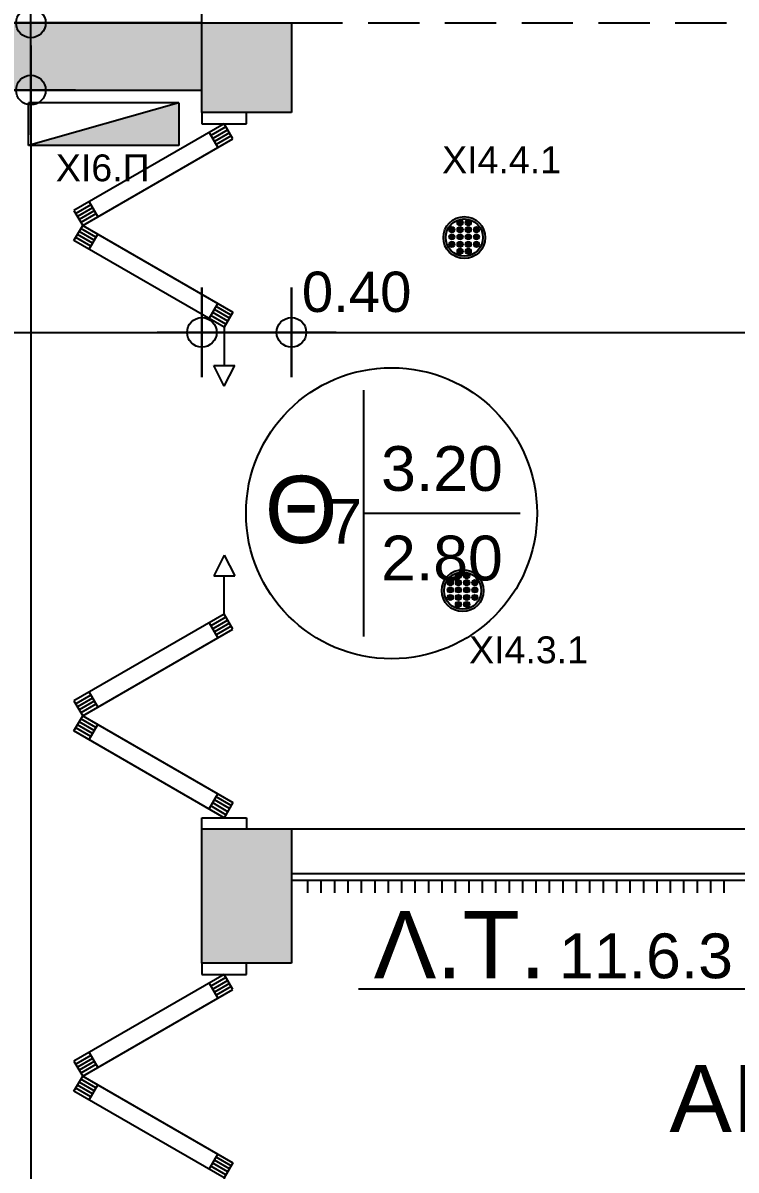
# Model space of a CAD drawing. Header units: metres. Extents: x 0 to 132, y -109 to 310.
# Drawn here: x 21.22 to 24.4, y 20.26 to 25.38 of the extents above; entities that cross this region are included whole.
import ezdxf
from ezdxf.enums import TextEntityAlignment as Align

# ---------------------------------------------------------------- set-up
doc = ezdxf.new("R2010")
doc.units = ezdxf.units.M
doc.header["$LTSCALE"] = 0.036
doc.linetypes.add('HIDDEN', pattern=[9.525, 6.35, -3.175])
doc.layers.get('Defpoints').update_dxf_attribs({"color": 252})
for name, color, linetype in [('arxitektonika', 254, 'Continuous'), ('DIMBLK', 252, 'Continuous'), ('electext', 20, 'Continuous'), ('Epipla', 252, 'Continuous'), ('HLEK-SYMBOL', 3, 'Continuous'), ('HLEK_FL001_SYMBOLS', 230, 'Continuous'), ('Parathira', 252, 'Continuous')]:
    doc.layers.add(name, color=color, linetype=linetype)
doc.styles.add('COMU-N', font='arial.ttf')
doc.styles.get("Standard").update_dxf_attribs({"font": 'arial.ttf'})
doc.styles.add('W4MS2', font='W4MS2.shx')
doc.dimstyles.new('CADWDOT', dxfattribs={"dimscale": 0.1, "dimtxt": 1.8, "dimasz": 0.08, "dimexe": 2, "dimexo": 0, "dimgap": 0.09, "dimtad": 0, "dimrnd": 0.001, "dimzin": 0, "dimdsep": 46, "dimtxsty": 'Standard', "dimblk1": 'ARTDIM', "dimblk2": 'ARTDIM', "dimsah": 1, "dimcen": 0.09, "dimdle": 0.05, "dimse1": 1, "dimse2": 1, "dimadec": 0, "dimazin": 0, "dimtfac": 1, "dimtmove": 0, "dimatfit": 3, "dimldrblk": 'ARTDIM', "dimfxl": 2, "dimtvp": 0.9999, "dimtolj": 1, "dimtzin": 0, "dimarcsym": 0})

# ---------------------------------------------------------------- blocks, each defined once
blk = doc.blocks.new('A$C67234901')
at = {"layer": 'Parathira'}
for p, q in [((0, 0), (0, -0.05)), ((0.2, -0.05), (0.2, 0)), ((0.1, -0.05), (-0.5712, -0.4375)), ((0, -0.05), (0.2, -0.05)), ((0.1388, -0.1171), (0.1, -0.05)), ((0.0329, -0.0888), (0.0716, -0.1559)), ((0.1077, -0.0634), (0.0406, -0.1022)), ((0.1155, -0.0768), (0.0484, -0.1156)), ((0.1232, -0.0903), (0.0561, -0.129)), ((-0.5324, -0.5046), (0.1388, -0.1171)), ((0.131, -0.1037), (0.0639, -0.1424)), ((-0.5041, -0.3988), (-0.4653, -0.4659)), ((-0.5712, -0.4375), (-0.5324, -0.5046)), ((-0.4963, -0.4122), (-0.5634, -0.4509)), ((-0.4886, -0.4256), (-0.5551, -0.464)), ((-0.4808, -0.439), (-0.5479, -0.4778)), ((-0.4731, -0.4524), (-0.5402, -0.4912)), ((-0.5712, -0.5717), (-0.5324, -0.5046)), ((-0.5324, -0.5046), (0.1388, -0.8921)), ((-0.4963, -0.5971), (-0.5634, -0.5583)), ((-0.4886, -0.5836), (-0.5557, -0.5449)), ((-0.4808, -0.5702), (-0.5479, -0.5315)), ((-0.4731, -0.5568), (-0.5402, -0.518)), ((-0.5041, -0.6105), (-0.4653, -0.5434)), ((0.1, -0.9592), (-0.5712, -0.5717)), ((0.0329, -0.9205), (0.0716, -0.8534)), ((0.131, -0.9055), (0.0639, -0.8668)), ((0.1077, -0.9458), (0.0406, -0.9071)), ((0.1155, -0.9324), (0.0484, -0.8936)), ((0.1232, -0.919), (0.0561, -0.8802)), ((0.1388, -0.8921), (0.1, -0.9592)), ((0.1, -0.9592), (0.1, -1.1299)), ((0.1, -1.2229), (0.0535, -1.1299)), ((0.0535, -1.1299), (0.1465, -1.1299)), ((0.1, -1.2229), (0.1465, -1.1299))]:
    blk.add_line(p, q, dxfattribs=at)
blk = doc.blocks.new('A$C17A37DBB')
at = {"layer": 'Parathira'}
for p, q in [((0.1, 1.2229), (0.0535, 1.1299)), ((0.1, 1.2229), (0.1465, 1.1299)), ((0.0535, 1.1299), (0.1465, 1.1299)), ((0.1, 0.9592), (0.1, 1.1299)), ((0.1, 0.9592), (-0.5712, 0.5717)), ((0.1077, 0.9458), (0.0406, 0.9071)), ((0.1155, 0.9324), (0.0484, 0.8936)), ((0.1388, 0.8921), (0.1, 0.9592)), ((-0.5324, 0.5046), (0.1388, 0.8921)), ((0.0329, 0.9205), (0.0716, 0.8534)), ((0.1232, 0.919), (0.0561, 0.8802)), ((0.131, 0.9055), (0.0639, 0.8668)), ((-0.5712, 0.5717), (-0.5324, 0.5046)), ((-0.4963, 0.5971), (-0.5634, 0.5583)), ((-0.4886, 0.5836), (-0.5557, 0.5449)), ((-0.4808, 0.5702), (-0.5479, 0.5315)), ((-0.5041, 0.6105), (-0.4653, 0.5434)), ((-0.4731, 0.5568), (-0.5402, 0.518)), ((-0.5712, 0.4375), (-0.5324, 0.5046)), ((-0.4886, 0.4256), (-0.5557, 0.4643)), ((-0.4808, 0.439), (-0.5479, 0.4778)), ((-0.4731, 0.4524), (-0.5402, 0.4912)), ((-0.5324, 0.5046), (0.1388, 0.1171)), ((-0.5041, 0.3988), (-0.4653, 0.4659)), ((0.1, 0.05), (-0.5712, 0.4375)), ((-0.4963, 0.4122), (-0.5634, 0.4509)), ((0.0329, 0.0888), (0.0716, 0.1559)), ((0.1155, 0.0768), (0.0484, 0.1156)), ((0.1232, 0.0903), (0.0561, 0.129)), ((0.131, 0.1037), (0.0639, 0.1424)), ((0.1388, 0.1171), (0.1, 0.05)), ((0.1077, 0.0634), (0.0406, 0.1022)), ((0, 0.05), (0.2, 0.05)), ((0, 0), (0, 0.05)), ((0.2, 0.05), (0.2, 0))]:
    blk.add_line(p, q, dxfattribs=at)
blk = doc.blocks.new('ARTDIM')
at = {"layer": 'DIMBLK'}
for p, q in [((0, -24.9975), (0, 24.9975)), ((-24.9975, 0), (24.9975, 0))]:
    blk.add_line(p, q, dxfattribs=at)
blk.add_circle((0, 0), 8.25, dxfattribs=at)
blk = doc.blocks.new('*D300')
at = {"layer": 'arxitektonika', "color": 0, "lineweight": -2}
blk.add_line((15.2262, 24.0007), (22.0102, 24.0007), dxfattribs=at)
at = {"layer": 'Defpoints', "color": 0, "transparency": 16777216}
for p in [(15.2182, 25.083), (22.0182, 25.083), (22.0182, 24.0007)]:
    blk.add_point(p, dxfattribs=at)
at = {"layer": 'arxitektonika', "color": 0, "lineweight": -2, "xscale": 0.008, "yscale": 0.008, "zscale": 0.008, "rotation": 180}
blk.add_blockref('ARTDIM', (15.2182, 24.0007), dxfattribs=at)
at = {"layer": 'arxitektonika', "color": 0, "lineweight": -2, "xscale": 0.008, "yscale": 0.008, "zscale": 0.008}
blk.add_blockref('ARTDIM', (22.0182, 24.0007), dxfattribs=at)
at = {"layer": 'arxitektonika', "color": 0, "insert": (18.6182, 24.1807), "char_height": 0.18, "attachment_point": 5}
blk.add_mtext('\\A1;6.80', dxfattribs=at)
blk = doc.blocks.new('*D301')
at = {"layer": 'arxitektonika', "color": 0, "lineweight": -2}
for p, q in [((22.0262, 24.0007), (22.4102, 24.0007)), ((22.4182, 24.0007), (22.9927, 24.0007))]:
    blk.add_line(p, q, dxfattribs=at)
at = {"layer": 'Defpoints', "color": 0, "transparency": 16777216}
for p in [(22.0182, 25.083), (22.4182, 25.083), (22.4182, 24.0007)]:
    blk.add_point(p, dxfattribs=at)
at = {"layer": 'arxitektonika', "color": 0, "lineweight": -2, "xscale": 0.008, "yscale": 0.008, "zscale": 0.008, "rotation": 180}
blk.add_blockref('ARTDIM', (22.0182, 24.0007), dxfattribs=at)
at = {"layer": 'arxitektonika', "color": 0, "lineweight": -2, "xscale": 0.008, "yscale": 0.008, "zscale": 0.008}
blk.add_blockref('ARTDIM', (22.4182, 24.0007), dxfattribs=at)
at = {"layer": 'arxitektonika', "color": 0, "insert": (22.7095, 24.1807), "char_height": 0.18, "attachment_point": 5}
blk.add_mtext('\\A1;0.40', dxfattribs=at)
blk = doc.blocks.new('*D302')
at = {"layer": 'arxitektonika', "color": 0, "lineweight": -2}
for p, q in [((21.2544, 25.383), (21.2544, 25.9576)), ((21.2544, 25.091), (21.2544, 25.375))]:
    blk.add_line(p, q, dxfattribs=at)
at = {"layer": 'Defpoints', "color": 0, "transparency": 16777216}
for p in [(21.2544, 25.383), (21.4792, 25.383), (21.4792, 25.083)]:
    blk.add_point(p, dxfattribs=at)
at = {"layer": 'arxitektonika', "color": 0, "lineweight": -2, "xscale": 0.008, "yscale": 0.008, "zscale": 0.008}
for p, rotation in [((21.2544, 25.383), 90), ((21.2544, 25.083), 270)]:
    blk.add_blockref('ARTDIM', p, dxfattribs=dict(at, rotation=rotation))
at = {"layer": 'arxitektonika', "color": 0, "insert": (21.0745, 25.6743), "char_height": 0.18, "attachment_point": 5, "rotation": 90}
blk.add_mtext('\\A1;0.30', dxfattribs=at)
blk = doc.blocks.new('*D303')
at = {"layer": 'arxitektonika', "color": 0, "lineweight": -2}
blk.add_line((21.2544, 25.075), (21.2544, 17.891), dxfattribs=at)
at = {"layer": 'Defpoints', "color": 0, "transparency": 16777216}
for p in [(20.7292, 25.083), (20.6292, 17.883), (21.2544, 17.883)]:
    blk.add_point(p, dxfattribs=at)
at = {"layer": 'arxitektonika', "color": 0, "lineweight": -2, "xscale": 0.008, "yscale": 0.008, "zscale": 0.008}
for p, rotation in [((21.2544, 25.083), 90), ((21.2544, 17.883), 270)]:
    blk.add_blockref('ARTDIM', p, dxfattribs=dict(at, rotation=rotation))
at = {"layer": 'arxitektonika', "color": 0, "insert": (21.0745, 21.483), "char_height": 0.18, "attachment_point": 5, "rotation": 90}
blk.add_mtext('\\A1;7.20', dxfattribs=at)
blk = doc.blocks.new('*D211')
at = {"layer": 'arxitektonika', "color": 0, "lineweight": -2}
blk.add_line((22.4262, 24.0007), (29.4102, 24.0007), dxfattribs=at)
at = {"layer": 'Defpoints', "color": 0, "transparency": 16777216}
for p in [(22.4182, 24.983), (29.4182, 24.983), (29.4182, 24.0007)]:
    blk.add_point(p, dxfattribs=at)
at = {"layer": 'arxitektonika', "color": 0, "lineweight": -2, "xscale": 0.008, "yscale": 0.008, "zscale": 0.008, "rotation": 180}
blk.add_blockref('ARTDIM', (22.4182, 24.0007), dxfattribs=at)
at = {"layer": 'arxitektonika', "color": 0, "lineweight": -2, "xscale": 0.008, "yscale": 0.008, "zscale": 0.008}
blk.add_blockref('ARTDIM', (29.4182, 24.0007), dxfattribs=at)
at = {"layer": 'arxitektonika', "color": 0, "insert": (25.9182, 24.1807), "char_height": 0.18, "attachment_point": 5}
blk.add_mtext('\\A1;7.00', dxfattribs=at)
blk = doc.blocks.new('A$C0FDF5983')
at = {"layer": 'Epipla'}
for p, q in [((3.6, 0.0699), (0.4, 0.0699)), ((0.4719, 0.0699), (0.4719, 0.0147)), ((0.5319, 0.0699), (0.5319, 0.0147)), ((0.5919, 0.0699), (0.5919, 0.0147)), ((0.6519, 0.0699), (0.6519, 0.0147)), ((0.7119, 0.0699), (0.7119, 0.0147)), ((0.7719, 0.0699), (0.7719, 0.0147)), ((0.8319, 0.0699), (0.8319, 0.0147)), ((0.8919, 0.0699), (0.8919, 0.0147)), ((0.9519, 0.0699), (0.9519, 0.0147)), ((1.0119, 0.0699), (1.0119, 0.0147)), ((1.0719, 0.0699), (1.0719, 0.0147)), ((1.1319, 0.0699), (1.1319, 0.0147)), ((1.1919, 0.0699), (1.1919, 0.0147)), ((1.2519, 0.0699), (1.2519, 0.0147)), ((1.3119, 0.0699), (1.3119, 0.0147)), ((1.3719, 0.0699), (1.3719, 0.0147)), ((1.4319, 0.0699), (1.4319, 0.0147)), ((1.4919, 0.0699), (1.4919, 0.0147)), ((1.5519, 0.0699), (1.5519, 0.0147)), ((1.6119, 0.0699), (1.6119, 0.0147)), ((1.6719, 0.0699), (1.6719, 0.0147)), ((1.7319, 0.0699), (1.7319, 0.0147)), ((1.7919, 0.0699), (1.7919, 0.0147)), ((1.8519, 0.0699), (1.8519, 0.0147)), ((1.9119, 0.0699), (1.9119, 0.0147)), ((1.9719, 0.0699), (1.9719, 0.0147)), ((2.0319, 0.0699), (2.0319, 0.0147)), ((2.0919, 0.0699), (2.0919, 0.0147)), ((2.1519, 0.0699), (2.1519, 0.0147)), ((2.2119, 0.0699), (2.2119, 0.0147)), ((2.2719, 0.0699), (2.2719, 0.0147)), ((2.3319, 0.0699), (2.3319, 0.0147))]:
    blk.add_line(p, q, dxfattribs=at)
blk = doc.blocks.new('gJ6_a28')
at = {"layer": 'HLEK-SYMBOL', "color": 0, "linetype": 'Continuous'}
for p, q in [((-0.67, 0), (-0.67, 0.19)), ((-0.67, 0.19), (0, 0.19)), ((-0.67, 0), (0, 0.19)), ((0, 0.19), (0, 0)), ((-0.67, 0), (0, 0))]:
    blk.add_line(p, q, dxfattribs=at)
at = {"layer": 'HLEK-SYMBOL', "color": 0}
blk.add_solid([(-0.67, 0.19), (0, 0.19), (-0.67, 0)], dxfattribs=at)
at = {"layer": 'HLEK-SYMBOL', "color": 0, "style": 'W4MS2', "flags": 8}
blk.add_attdef('NODE_NUMBER', (0.018, 0.0914), '', height=0.1, dxfattribs=at)
blk.add_attdef('NODE_NUMBER', (0.018, 0.0914), '', height=0.1, dxfattribs=at)
blk = doc.blocks.new('led downlight 26W xoneyto 18cm')
at = {"layer": 'HLEK_FL001_SYMBOLS'}
h = blk.add_hatch(color=256, dxfattribs=at)
h.paths.add_polyline_path([(45.0105, 62.6523, 1), (45.1976, 62.6523, 1)])
h.paths.add_polyline_path([(45.1872, 62.6523, 1), (45.0209, 62.6523, 1)], flags=16)
at = {"layer": 'HLEK_FL001_SYMBOLS', "linetype": 'Continuous', "lineweight": 0}
h = blk.add_hatch(color=11, dxfattribs=at)
h.dxf.hatch_style = 1
h.paths.add_polyline_path([(45.0985, 62.7188, 1), (45.0716, 62.7188, 1)])
h = blk.add_hatch(color=11, dxfattribs=at)
h.dxf.hatch_style = 1
h.paths.add_polyline_path([(45.1355, 62.7188, 1), (45.1087, 62.7188, 1)])
h = blk.add_hatch(color=11, dxfattribs=at)
h.dxf.hatch_style = 1
h.paths.add_polyline_path([(45.062, 62.688, 1), (45.0351, 62.688, 1)])
h = blk.add_hatch(color=11, dxfattribs=at)
h.dxf.hatch_style = 1
h.paths.add_polyline_path([(45.062, 62.6556, 1), (45.0351, 62.6556, 1)])
h = blk.add_hatch(color=11, dxfattribs=at)
h.dxf.hatch_style = 1
h.paths.add_polyline_path([(45.0985, 62.688, 1), (45.0716, 62.688, 1)])
h = blk.add_hatch(color=11, dxfattribs=at)
h.dxf.hatch_style = 1
h.paths.add_polyline_path([(45.0985, 62.6556, 1), (45.0716, 62.6556, 1)])
h = blk.add_hatch(color=11, dxfattribs=at)
h.dxf.hatch_style = 1
h.paths.add_polyline_path([(45.1355, 62.688, 1), (45.1087, 62.688, 1)])
h = blk.add_hatch(color=11, dxfattribs=at)
h.dxf.hatch_style = 1
h.paths.add_polyline_path([(45.1355, 62.6556, 1), (45.1087, 62.6556, 1)])
h = blk.add_hatch(color=11, dxfattribs=at)
h.dxf.hatch_style = 1
h.paths.add_polyline_path([(45.172, 62.688, 1), (45.1452, 62.688, 1)])
h = blk.add_hatch(color=11, dxfattribs=at)
h.dxf.hatch_style = 1
h.paths.add_polyline_path([(45.172, 62.6556, 1), (45.1452, 62.6556, 1)])
h = blk.add_hatch(color=11, dxfattribs=at)
h.dxf.hatch_style = 1
h.paths.add_polyline_path([(45.062, 62.6219, 1), (45.0351, 62.6219, 1)])
h = blk.add_hatch(color=11, dxfattribs=at)
h.dxf.hatch_style = 1
h.paths.add_polyline_path([(45.0985, 62.6219, 1), (45.0716, 62.6219, 1)])
h = blk.add_hatch(color=11, dxfattribs=at)
h.dxf.hatch_style = 1
h.paths.add_polyline_path([(45.1355, 62.6219, 1), (45.1087, 62.6219, 1)])
h = blk.add_hatch(color=11, dxfattribs=at)
h.dxf.hatch_style = 1
h.paths.add_polyline_path([(45.172, 62.6219, 1), (45.1452, 62.6219, 1)])
h = blk.add_hatch(color=11, dxfattribs=at)
h.dxf.hatch_style = 1
h.paths.add_polyline_path([(45.0985, 62.5906, 1), (45.0716, 62.5906, 1)])
h = blk.add_hatch(color=11, dxfattribs=at)
h.dxf.hatch_style = 1
h.paths.add_polyline_path([(45.1355, 62.5906, 1), (45.1087, 62.5906, 1)])
at = {"layer": 'HLEK_FL001_SYMBOLS'}
for radius in [0.0936, 0.0831]:
    blk.add_circle((45.1041, 62.6523), radius, dxfattribs=at)
at = {"layer": 'HLEK_FL001_SYMBOLS', "linetype": 'Continuous', "lineweight": 0}
for centre in [(45.0851, 62.7188), (45.1221, 62.7188), (45.0486, 62.688), (45.0486, 62.6556), (45.0851, 62.688), (45.0851, 62.6556), (45.1221, 62.688), (45.1221, 62.6556), (45.1586, 62.688), (45.1586, 62.6556), (45.0486, 62.6219), (45.0851, 62.6219), (45.1221, 62.6219), (45.1586, 62.6219), (45.0851, 62.5906), (45.1221, 62.5906)]:
    blk.add_circle(centre, 0.0134, dxfattribs=at)

msp = doc.modelspace()

# ---------------------------------------------------------------- hatches: boundary and pattern name
at = {"layer": 'arxitektonika'}
for points in [[(20.4182, 25.383), (20.4182, 25.083), (22.0182, 25.083), (22.0182, 25.383)], [(22.4182, 25.383), (22.0182, 25.383), (22.0182, 24.983), (22.4182, 24.983)], [(22.0182, 21.183), (22.4182, 21.183), (22.4182, 21.783), (22.0182, 21.783)]]:
    msp.add_hatch(color=256, dxfattribs=at).paths.add_polyline_path(points)

# ---------------------------------------------------------------- linework, layer by layer
for p, q in [((22.0182, 25.383), (20.4182, 25.383)), ((22.0182, 24.983), (22.0182, 25.383)), ((22.0182, 25.383), (22.4182, 25.383)), ((22.4182, 25.383), (22.4182, 24.983)), ((20.4182, 25.083), (22.0182, 25.083)), ((22.4182, 24.983), (22.0182, 24.983)), ((22.7404, 23.7428), (22.7404, 22.6428)), ((22.7404, 23.1928), (23.4404, 23.1928)), ((22.0182, 21.183), (22.0182, 21.783)), ((22.0182, 21.783), (22.4182, 21.783)), ((22.4182, 21.783), (22.4182, 21.183)), ((22.4182, 21.783), (25.6182, 21.783)), ((22.4182, 21.583), (25.6182, 21.583)), ((22.4182, 21.183), (22.0182, 21.183)), ((22.7175, 21.0684), (24.5827, 21.0684))]:
    msp.add_line(p, q, dxfattribs=at)
at = {"layer": 'arxitektonika', "linetype": 'HIDDEN'}
msp.add_line((22.4182, 25.383), (29.2182, 25.383), dxfattribs=at)
at = {"layer": 'arxitektonika'}
msp.add_lwpolyline([(22.0182, 47.283), (33.2182, 47.283), (33.2182, 32.883), (35.2182, 32.883), (35.2182, 33.083), (35.6182, 33.083), (40.8182, 27.783), (40.8182, 25.383), (55.1182, 25.383), (55.1182, 14.183), (11.4182, 14.183), (11.4182, 25.383), (22.0182, 25.383)], close=True, dxfattribs=at)
msp.add_circle((22.8654, 23.1928), 0.65, dxfattribs=at)

# ---------------------------------------------------------------- block references
for name, p in [('A$C67234901', (22.0182, 24.983)), ('A$C17A37DBB', (22.0182, 21.783)), ('A$C0FDF5983', (22.0182, 21.483)), ('A$C67234901', (22.0182, 21.183))]:
    msp.add_blockref(name, p, dxfattribs=at)
at = {"layer": 'HLEK_FL001_SYMBOLS', "rotation": 180}
msp.add_blockref('gJ6_a28', (21.2446, 25.0257), dxfattribs=at)
at = {"layer": 'HLEK_FL001_SYMBOLS', "linetype": 'Continuous', "lineweight": 0}
for p in [(-21.9138, -38.228), (-21.921, -39.8051)]:
    msp.add_blockref('led downlight 26W xoneyto 18cm', p, dxfattribs=at)

# ---------------------------------------------------------------- texts
at = {"layer": 'arxitektonika', "style": 'COMU-N'}
for s, height, p in [('Θ', 0.3, (22.2987, 23.0602)), ('7', 0.2, (22.5784, 23.0569)), ('Λ.Τ.', 0.3, (22.7855, 21.1158)), ('ΑΙΘΟΥΣΑ ΝΗΠ.', 0.3, (24.1063, 20.4286))]:
    msp.add_text(s, height=height, dxfattribs=at).set_placement(p)
at = {"layer": 'arxitektonika', "linetype": 'ByBlock', "style": 'COMU-N'}
msp.add_text('11.6.3', height=0.2, dxfattribs=at).set_placement((23.6136, 21.1158))
for tag, text, p in [('3.20', '0.90', (23.0904, 23.2928)), ('2.80', '2.20', (23.0904, 22.8928))]:
    msp.add_attdef(tag, text=text, height=0.2, dxfattribs=at).set_placement(p, align=Align.CENTER)
at = {"layer": 'electext'}
msp.add_text('ΧΙ6.Π', height=0.12, dxfattribs=at).set_placement((21.366, 24.6757))
at = {"layer": 'electext', "char_height": 0.12, "attachment_point": 1}
for s, width, insert in [('XI4.4.1', 0.549308, (23.0913, 24.8318)), ('XI4.3.1', 0.255022, (23.2118, 22.6428))]:
    msp.add_mtext_dynamic_manual_height_columns(s, width=width, gutter_width=0.6, heights=[0], dxfattribs=dict(at, insert=insert))

# ---------------------------------------------------------------- dimensions: what is measured, and where the dimension line sits
at = {"layer": 'arxitektonika'}
for base, p1, p2, picture, middle in [((21.2544, 25.383), (21.4792, 25.083), (21.4792, 25.383), '*D302', (21.0745, 25.6743)), ((21.2544, 17.883), (20.7292, 25.083), (20.6292, 17.883), '*D303', (21.0745, 21.483))]:
    dim = msp.add_linear_dim(base=base, p1=p1, p2=p2, angle=90, dimstyle='CADWDOT', dxfattribs=at)
    dim.commit()
    dim.dimension.update_dxf_attribs({"geometry": picture, "text_midpoint": middle})
for base, p1, p2, picture, middle in [((22.0182, 24.0007), (15.2182, 25.083), (22.0182, 25.083), '*D300', (18.6182, 24.1807)), ((22.4182, 24.0007), (22.0182, 25.083), (22.4182, 25.083), '*D301', (22.7095, 24.1807)), ((29.4182, 24.0007), (22.4182, 24.983), (29.4182, 24.983), '*D211', (25.9182, 24.1807))]:
    dim = msp.add_linear_dim(base=base, p1=p1, p2=p2, dimstyle='CADWDOT', dxfattribs=at)
    dim.commit()
    dim.dimension.update_dxf_attribs({"geometry": picture, "text_midpoint": middle})

doc.saveas('drawing.dxf')
